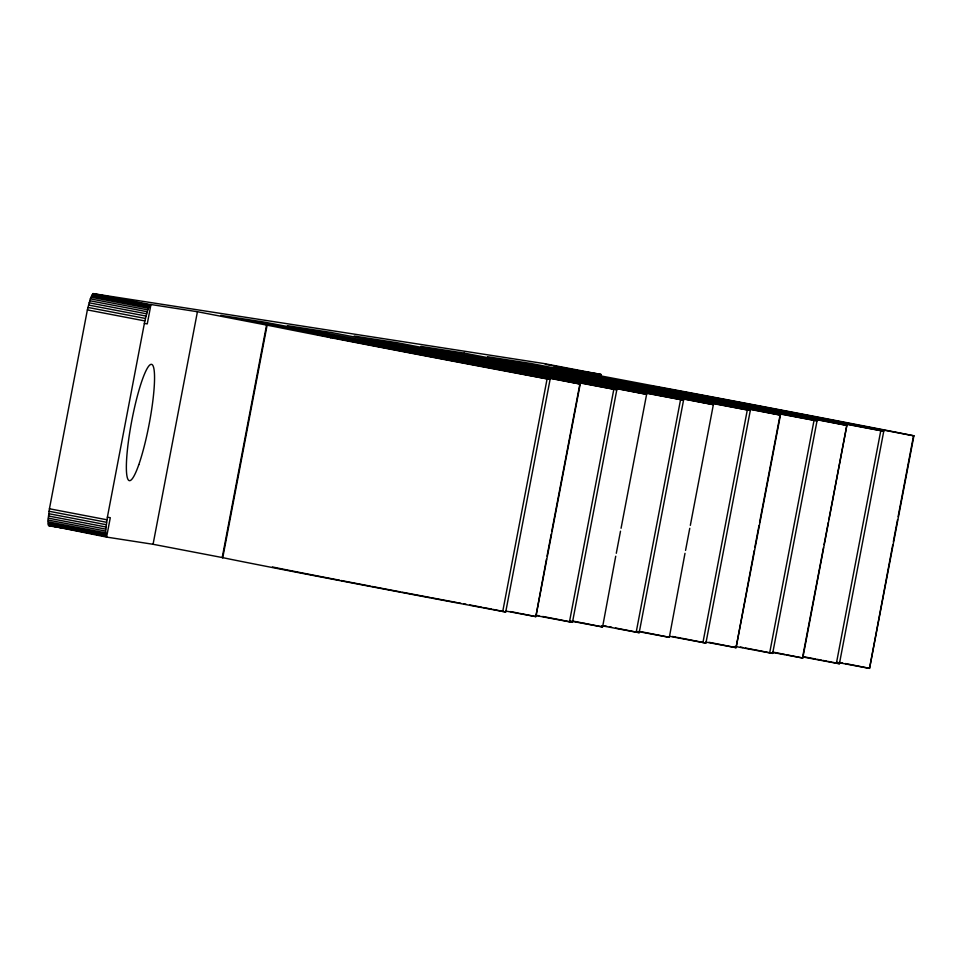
<?xml version="1.0" encoding="UTF-8"?>
<svg xmlns="http://www.w3.org/2000/svg" width="962" height="962" viewBox="0 0 962 962"><rect width="100%" height="100%" fill="white"/><g stroke="black" fill="none" stroke-linecap="round" stroke-linejoin="round"><path stroke-width="1.44" d="M222.98 557.683L153.066 544.288L106.59 537.085L48.485 525.288L48.136 520.069L49.435 508.766L87.374 309.908L90.332 298.857L93.061 293.614L543.578 363.492L601.058 374.507L601.671 377.104M106.241 536.856L105.616 531.084L107.371 517.243L144.853 320.923L147.811 309.872L150.072 305.062L150.962 304.521L197.426 311.724L275.469 326.803A177.573 0.926 10.8 0 0 547.089 378.908L550.084 379.413L505.723 611.976L502.729 611.471A177.573 0.926 10.8 0 1 231.096 559.379L222.222 557.539L266.582 324.976M106.59 537.085L110.293 517.7L107.371 517.243M150.962 304.521L147.258 323.893L144.348 323.448M153.066 544.288L197.426 311.724M222.763 557.647L267.123 325.084M330.7 337.878L331.253 334.932L264.129 322.066L220.767 315.344L317.604 333.706A176.767 0.926 10.8 0 1 562.602 380.531L580.206 384.066L535.846 616.63L505.567 611.014M463.648 356.048L464.201 353.102L542.412 368.218A177.573 0.926 10.8 0 0 814.044 420.322L817.039 420.827L772.666 653.39L769.672 652.885A177.573 0.926 10.8 0 1 735.004 646.404M502.729 611.471L547.089 378.908M535.846 616.63L546.464 559.126M547.029 556.18L551.238 534.102M551.803 531.156L579.882 383.97M600.18 377.044L600.709 374.278L554.232 367.075L649.879 385.209A177.573 0.926 10.8 0 1 896.091 432.251L913.9 435.822L869.54 668.386L836.796 662.301M569.468 621.825L613.828 389.261L616.822 389.766L572.462 622.33L569.468 621.825A177.573 0.926 10.8 0 1 536.327 615.632M569.841 620.899L602.585 626.983L615.728 556.228M616.293 553.282L620.502 531.204M621.067 528.27L646.62 394.324L629.136 390.849A177.573 0.926 10.8 0 0 356.325 338.877L287.458 325.685L330.82 332.419L408.934 347.51A177.573 0.926 10.8 0 0 680.567 399.615L683.561 400.12L639.189 632.683L636.195 632.178A177.573 0.926 10.8 0 1 601.527 625.697M636.195 632.178L680.567 399.615M637.806 631.481L669.324 637.337L684.992 553.33M685.557 550.396L689.766 528.318M690.331 525.372L713.359 404.665L695.875 401.202A177.573 0.926 10.8 0 0 449.675 354.148L354.16 336.039L397.51 342.761L475.673 357.864A177.573 0.926 10.8 0 0 747.306 409.968L750.3 410.473L705.928 643.037L702.933 642.532A177.573 0.926 10.8 0 1 669.805 636.339M702.933 642.532L747.306 409.968M464.201 353.102L420.851 346.38L516.414 364.502A177.573 0.926 10.8 0 1 762.613 411.544L780.422 415.115L736.062 647.691L754.256 550.444M754.821 547.498L759.03 525.42M759.595 522.474L780.086 415.019M769.672 652.885L814.044 420.322M802.741 656.469L823.52 547.546M824.085 544.6L828.294 522.522M828.859 519.576L846.825 425.372L829.352 421.897A177.573 0.926 10.8 0 0 583.14 374.855L487.542 356.722L530.892 363.456L609.15 378.571A177.573 0.926 10.8 0 0 880.783 430.663L883.765 431.18L839.405 663.744L836.411 663.239A177.573 0.926 10.8 0 1 803.282 657.046M772.51 652.428L802.801 658.032L846.825 425.372M836.411 663.239L880.783 430.663M869.54 668.386L892.784 544.648M893.349 541.702L897.558 519.624M898.123 516.678L913.563 435.726M580.206 384.066L524.975 373.605A118.386 0.625 10.8 0 0 362.277 342.436A118.386 0.625 10.8 0 0 338.311 338.756A118.386 0.625 10.8 0 0 501.01 369.913L550.084 379.413M780.422 415.115L725.18 404.665A118.386 0.625 10.8 0 0 562.493 373.496A118.386 0.625 10.8 0 0 538.528 369.805A118.386 0.625 10.8 0 0 701.226 400.974L750.3 410.473M847.161 425.469L791.918 415.007A118.386 0.625 10.8 0 0 629.232 383.85A118.386 0.625 10.8 0 0 605.266 380.158A118.386 0.625 10.8 0 0 767.965 411.327L817.039 420.827M913.9 435.822L858.657 425.36A118.386 0.625 10.8 0 0 695.959 394.204A118.386 0.625 10.8 0 0 672.005 390.512A118.386 0.625 10.8 0 0 834.691 421.681L883.765 431.18M736.062 647.691L705.783 642.075M48.761 525.841L63.588 528.138M66.546 528.607L69.504 529.064M458.044 602.741L460.834 603.258M331.253 334.932L342.195 337.157A177.573 0.926 10.8 0 0 613.828 389.261M803.378 656.685L815.728 659.042M740.367 647.041L742.856 647.522M672.39 636.459L676.118 637.169M604.413 625.865L606.89 626.346M536.423 615.283L538.912 615.752M463.624 603.775L466.053 604.232M469.697 604.93L482.034 607.287M545.334 364.321L593.975 373.641M596.921 374.206L599.867 374.771M93.061 293.614L150.541 304.617M92.592 294.047L150.072 305.062M92.075 294.805L149.555 305.82M91.522 295.875L149.002 306.89M90.933 297.234L148.413 308.249M90.332 298.857L147.811 309.872M89.719 300.721L147.198 311.736M89.105 302.802L146.585 313.816M88.504 305.05L145.983 316.065M87.915 307.431L145.394 318.446M87.374 309.908L144.853 320.923M49.435 508.766L106.914 519.781M49.038 511.267L106.517 522.282M817.183 659.331L821.536 660.172M48.701 513.684L106.181 524.699M750.444 648.977L753.354 649.53M745.309 647.991L748.989 648.701M48.437 515.993L105.916 526.996M682.25 638.347L705.928 643.037M677.344 637.397L681.024 638.107M48.244 518.133L105.724 529.136M615.512 627.994L639.189 632.683M609.379 626.815L611.832 627.284M48.136 520.069L105.616 531.084M48.1 521.789L105.579 532.804M542.64 616.462L559.872 619.781M48.148 523.244L105.628 534.259M483.489 607.563L491.81 609.174M48.28 524.422L105.76 535.437M48.485 525.288L105.964 536.303M822.859 660.425L826.827 661.195M754.797 649.819L758.765 650.589M827.957 661.411L831.372 662.084M760.088 650.841L772.666 653.39M561.014 620.009L572.462 622.33M493.133 609.439L505.723 611.976M869.203 668.289L851.719 664.814A177.573 0.926 10.8 0 0 845.273 663.552M832.587 662.325L839.405 663.744M786.435 654.761L802.801 658.032M718.241 644.119L735.726 647.594M668.987 637.241L651.514 633.766A177.573 0.926 10.8 0 0 640.981 631.697M584.776 623.412L602.248 626.887M519.672 613.383L535.509 616.534M713.359 404.665L658.453 394.312A118.386 0.625 10.8 0 0 495.755 363.143A118.386 0.625 10.8 0 0 471.789 359.451A118.386 0.625 10.8 0 0 634.487 390.62L683.561 400.12M646.62 394.324L591.714 383.958A118.386 0.625 10.8 0 0 429.016 352.789A118.386 0.625 10.8 0 0 405.05 349.098A118.386 0.625 10.8 0 0 567.748 380.267L616.822 389.766M839.802 662.481A177.573 0.926 10.8 0 1 842.568 663.022M773.063 652.128A177.573 0.926 10.8 0 1 784.98 654.473M709.09 642.315A177.573 0.926 10.8 0 1 716.991 643.867M572.931 621.091A177.573 0.926 10.8 0 1 584.848 623.424M510.521 611.579A176.767 0.926 10.8 0 1 518.241 613.095M456.649 602.489A118.386 0.625 10.8 0 1 431.673 597.799M430.122 597.498A118.386 0.625 10.8 0 1 402.188 592.207M400.685 591.931A118.386 0.625 10.8 0 1 371.753 586.411M370.334 586.135A118.386 0.625 10.8 0 1 341.137 580.519M339.598 580.23A118.386 0.625 10.8 0 1 272.462 566.943M138.793 464.682A59.187 8.85 -79.2 0 0 153.427 366.799A59.187 8.85 -79.2 0 0 129.124 436.351A59.187 8.85 -79.2 0 0 138.793 464.682"/></g></svg>
